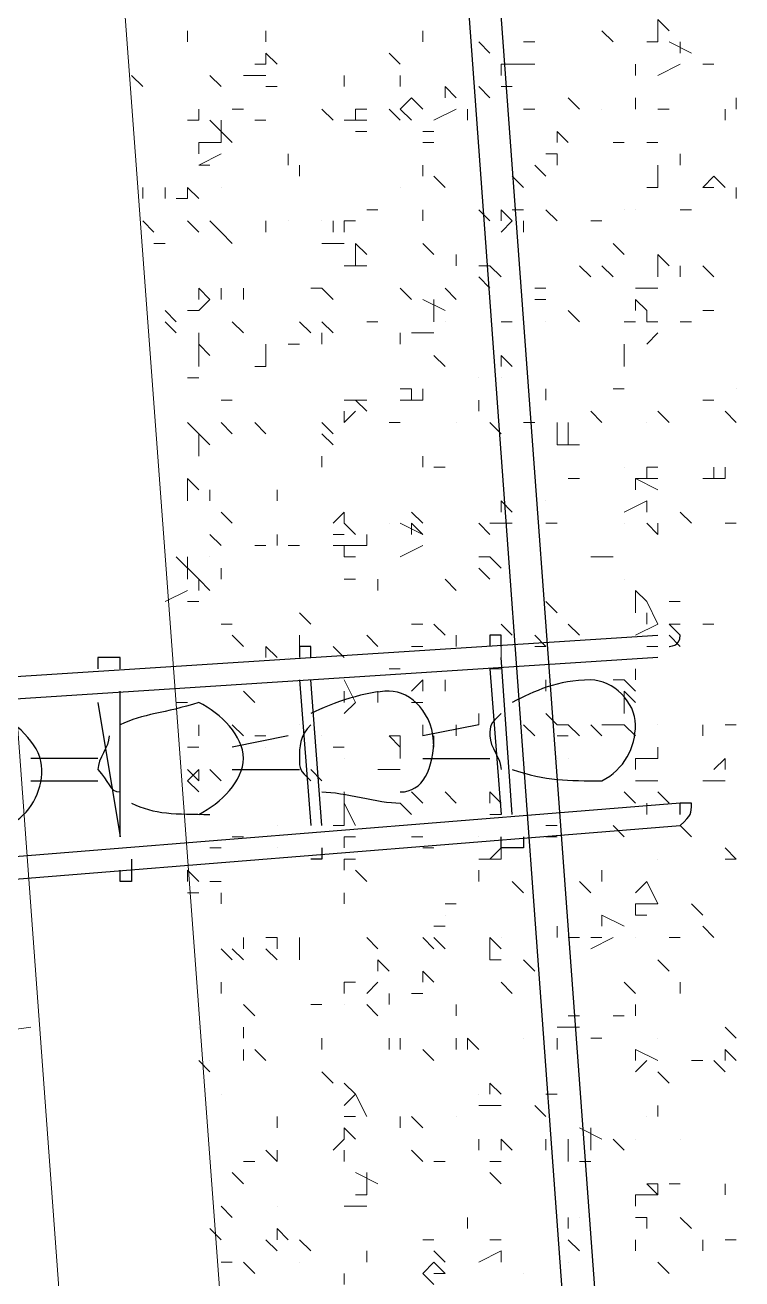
# Model space of a CAD drawing. Header units: millimetres. Extents: x 2928 to 3112, y 1220 to 1280.
# Drawn here: x 2999.5538 to 2999.7672, y 1265.2723 to 1265.6456 of the extents above; entities that cross this region are included whole.
import ezdxf

# ---------------------------------------------------------------- set-up
doc = ezdxf.new("R2010")
doc.units = ezdxf.units.MM

msp = doc.modelspace()

# ---------------------------------------------------------------- linework, layer by layer
at = {"color": 7, "linetype": 'Continuous', "lineweight": 9, "true_color": 0x000007}
for points in [[(3000.55216, 1266.55398), (2999.47548, 1266.47398), (2999.77882, 1262.33726), (3000.8555, 1262.41726), (3001.93552, 1262.49726), (3001.62885, 1266.63398)], [(3000.5555, 1266.50732), (2999.52548, 1266.43065), (2999.82549, 1262.38726), (3000.85217, 1262.46392), (3001.88218, 1262.54059), (3001.58551, 1266.58065)]]:
    msp.add_lwpolyline(points, close=True, dxfattribs=at)
at = {"color": 253, "linetype": 'Continuous', "lineweight": -2, "true_color": 0x9a9a9a}
msp.add_lwpolyline([(3000.56216, 1266.40731), (2999.63548, 1266.34065), (2999.91549, 1262.49726), (3000.8455, 1262.56393), (3001.77551, 1262.63393), (3001.49218, 1266.47398)], close=True, dxfattribs=at)
msp.add_lwpolyline([(3000.60883, 1265.78064), (3000.04549, 1265.74064), (3000.00216, 1266.35731), (2999.64548, 1266.32731), (2999.78549, 1264.42395), (3000.6855, 1264.49062)], dxfattribs=at)
at = {"color": 92, "linetype": 'Continuous', "lineweight": 5, "true_color": 0x00b800}
for points in [[(2999.74215, 1265.6473), (2999.74549, 1265.64397), (2999.74549, 1265.64397)], [(2999.74215, 1265.6473), (2999.74215, 1265.64064), (2999.74215, 1265.64064)], [(2999.60215, 1265.64064), (2999.60215, 1265.64397), (2999.60215, 1265.64397)], [(2999.62548, 1265.64064), (2999.62548, 1265.64397), (2999.62548, 1265.64397)], [(2999.67215, 1265.64064), (2999.67215, 1265.64397), (2999.67215, 1265.64397)], [(2999.69215, 1265.6373), (2999.68882, 1265.64064), (2999.68882, 1265.64064)], [(2999.70548, 1265.64064), (2999.70215, 1265.64064), (2999.70215, 1265.64064)], [(2999.72882, 1265.64064), (2999.72548, 1265.64397), (2999.72548, 1265.64397)], [(2999.73882, 1265.64064), (2999.74215, 1265.64064), (2999.74215, 1265.64064)], [(2999.74215, 1265.64064), (2999.73882, 1265.64064), (2999.73882, 1265.64064)], [(2999.74549, 1265.64064), (2999.75215, 1265.6373), (2999.75215, 1265.6373)], [(2999.74882, 1265.64064), (2999.74882, 1265.6373), (2999.74882, 1265.6373)], [(2999.62548, 1265.6373), (2999.62548, 1265.63397), (2999.62548, 1265.63397)], [(2999.62882, 1265.63397), (2999.62548, 1265.6373), (2999.62548, 1265.6373)], [(2999.66548, 1265.63397), (2999.66215, 1265.6373), (2999.66215, 1265.6373)], [(2999.62548, 1265.63397), (2999.62215, 1265.63397), (2999.62215, 1265.63397)], [(2999.69548, 1265.63397), (2999.70215, 1265.63397), (2999.70215, 1265.63397)], [(2999.69548, 1265.63397), (2999.69548, 1265.63064), (2999.69548, 1265.63064)], [(2999.70548, 1265.63397), (2999.70215, 1265.63397), (2999.70215, 1265.63397)], [(2999.73549, 1265.63064), (2999.73549, 1265.63397), (2999.73549, 1265.63397)], [(2999.74215, 1265.63064), (2999.74882, 1265.63397), (2999.74882, 1265.63397)], [(2999.75882, 1265.63397), (2999.75549, 1265.63397), (2999.75549, 1265.63397)], [(2999.58882, 1265.6273), (2999.58548, 1265.63064), (2999.58548, 1265.63064)], [(2999.61215, 1265.6273), (2999.60882, 1265.63064), (2999.60882, 1265.63064)], [(2999.61882, 1265.63064), (2999.62548, 1265.63064), (2999.62548, 1265.63064)], [(2999.64882, 1265.6273), (2999.64882, 1265.63064), (2999.64882, 1265.63064)], [(2999.66548, 1265.6273), (2999.66548, 1265.63064), (2999.66548, 1265.63064)], [(2999.62882, 1265.6273), (2999.62548, 1265.6273), (2999.62548, 1265.6273)], [(2999.67882, 1265.6273), (2999.68215, 1265.62397), (2999.68215, 1265.62397)], [(2999.67882, 1265.6273), (2999.67882, 1265.62397), (2999.67882, 1265.62397)], [(2999.69215, 1265.62397), (2999.68882, 1265.6273), (2999.68882, 1265.6273)], [(2999.69548, 1265.6273), (2999.69882, 1265.6273), (2999.69882, 1265.6273)], [(2999.66882, 1265.62397), (2999.66548, 1265.62064), (2999.66548, 1265.62064)], [(2999.66882, 1265.62397), (2999.67215, 1265.62064), (2999.67215, 1265.62064)], [(2999.71882, 1265.62064), (2999.71548, 1265.62397), (2999.71548, 1265.62397)], [(2999.73549, 1265.62064), (2999.73549, 1265.62397), (2999.73549, 1265.62397)], [(2999.76549, 1265.62064), (2999.76549, 1265.62397), (2999.76549, 1265.62397)], [(2999.60548, 1265.6173), (2999.60548, 1265.62064), (2999.60548, 1265.62064)], [(2999.61882, 1265.62064), (2999.61548, 1265.62064), (2999.61548, 1265.62064)], [(2999.64548, 1265.6173), (2999.64215, 1265.62064), (2999.64215, 1265.62064)], [(2999.65215, 1265.62064), (2999.65548, 1265.62064), (2999.65548, 1265.62064)], [(2999.65215, 1265.62064), (2999.65215, 1265.6173), (2999.65215, 1265.6173)], [(2999.66548, 1265.6173), (2999.66215, 1265.62064), (2999.66215, 1265.62064)], [(2999.66548, 1265.62064), (2999.66882, 1265.6173), (2999.66882, 1265.6173)], [(2999.67548, 1265.6173), (2999.68215, 1265.62064), (2999.68215, 1265.62064)], [(2999.68548, 1265.6173), (2999.68548, 1265.62064), (2999.68548, 1265.62064)], [(2999.70548, 1265.62064), (2999.70215, 1265.62064), (2999.70215, 1265.62064)], [(2999.74549, 1265.62064), (2999.74215, 1265.62064), (2999.74215, 1265.62064)], [(2999.76215, 1265.6173), (2999.76215, 1265.62064), (2999.76215, 1265.62064)], [(2999.60548, 1265.6173), (2999.60215, 1265.6173), (2999.60215, 1265.6173)], [(2999.60548, 1265.6173), (2999.60215, 1265.6173), (2999.60215, 1265.6173)], [(2999.60882, 1265.6173), (2999.61548, 1265.61064), (2999.61548, 1265.61064)], [(2999.61215, 1265.6173), (2999.61215, 1265.61064), (2999.61215, 1265.61064)], [(2999.62548, 1265.6173), (2999.62215, 1265.6173), (2999.62215, 1265.6173)], [(2999.64882, 1265.6173), (2999.65548, 1265.6173), (2999.65548, 1265.6173)], [(2999.60548, 1265.61064), (2999.61215, 1265.61064), (2999.61215, 1265.61064)], [(2999.60548, 1265.61064), (2999.60548, 1265.6073), (2999.60548, 1265.6073)], [(2999.65548, 1265.61397), (2999.65215, 1265.61397), (2999.65215, 1265.61397)], [(2999.67548, 1265.61397), (2999.67215, 1265.61397), (2999.67215, 1265.61397)], [(2999.67548, 1265.61064), (2999.67215, 1265.61064), (2999.67215, 1265.61064)], [(2999.71215, 1265.61397), (2999.71548, 1265.61064), (2999.71548, 1265.61064)], [(2999.71215, 1265.61397), (2999.71215, 1265.61064), (2999.71215, 1265.61064)], [(2999.73215, 1265.61064), (2999.72882, 1265.61064), (2999.72882, 1265.61064)], [(2999.74215, 1265.61064), (2999.73882, 1265.61064), (2999.73882, 1265.61064)], [(2999.60548, 1265.60397), (2999.61215, 1265.6073), (2999.61215, 1265.6073)], [(2999.63215, 1265.60397), (2999.63215, 1265.6073), (2999.63215, 1265.6073)], [(2999.70882, 1265.6073), (2999.71215, 1265.6073), (2999.71215, 1265.6073)], [(2999.71215, 1265.60397), (2999.71215, 1265.6073), (2999.71215, 1265.6073)], [(2999.74882, 1265.60397), (2999.74882, 1265.6073), (2999.74882, 1265.6073)], [(2999.60548, 1265.60397), (2999.60882, 1265.60397), (2999.60882, 1265.60397)], [(2999.63548, 1265.60064), (2999.63548, 1265.60397), (2999.63548, 1265.60397)], [(2999.67215, 1265.60064), (2999.67215, 1265.60397), (2999.67215, 1265.60397)], [(2999.70882, 1265.60064), (2999.70548, 1265.60397), (2999.70548, 1265.60397)], [(2999.74215, 1265.60397), (2999.74215, 1265.60064), (2999.74215, 1265.60064)], [(2999.74215, 1265.60397), (2999.74215, 1265.5973), (2999.74215, 1265.5973)], [(2999.67882, 1265.5973), (2999.67548, 1265.60064), (2999.67548, 1265.60064)], [(2999.70215, 1265.5973), (2999.69882, 1265.60064), (2999.69882, 1265.60064)], [(2999.75882, 1265.60064), (2999.75549, 1265.5973), (2999.75549, 1265.5973)], [(2999.75882, 1265.60064), (2999.76215, 1265.5973), (2999.76215, 1265.5973)], [(2999.58882, 1265.59397), (2999.58882, 1265.5973), (2999.58882, 1265.5973)], [(2999.59548, 1265.59397), (2999.59548, 1265.5973), (2999.59548, 1265.5973)], [(2999.60215, 1265.5973), (2999.60548, 1265.59397), (2999.60548, 1265.59397)], [(2999.60215, 1265.5973), (2999.60215, 1265.59397), (2999.60215, 1265.59397)], [(2999.73882, 1265.5973), (2999.74215, 1265.5973), (2999.74215, 1265.5973)], [(2999.75549, 1265.5973), (2999.75882, 1265.5973), (2999.75882, 1265.5973)], [(2999.76549, 1265.59397), (2999.76549, 1265.5973), (2999.76549, 1265.5973)], [(2999.59882, 1265.59397), (2999.60215, 1265.59397), (2999.60215, 1265.59397)], [(2999.65882, 1265.59064), (2999.65548, 1265.59064), (2999.65548, 1265.59064)], [(2999.67215, 1265.5873), (2999.67215, 1265.59064), (2999.67215, 1265.59064)], [(2999.69215, 1265.5873), (2999.68882, 1265.59064), (2999.68882, 1265.59064)], [(2999.69548, 1265.59064), (2999.69882, 1265.5873), (2999.69882, 1265.5873)], [(2999.69548, 1265.59064), (2999.69548, 1265.5873), (2999.69548, 1265.5873)], [(2999.70215, 1265.59064), (2999.69882, 1265.59064), (2999.69882, 1265.59064)], [(2999.71215, 1265.5873), (2999.70882, 1265.59064), (2999.70882, 1265.59064)], [(2999.75215, 1265.59064), (2999.74882, 1265.59064), (2999.74882, 1265.59064)], [(2999.59215, 1265.58397), (2999.58882, 1265.5873), (2999.58882, 1265.5873)], [(2999.60548, 1265.58397), (2999.60215, 1265.5873), (2999.60215, 1265.5873)], [(2999.61215, 1265.58397), (2999.60882, 1265.5873), (2999.60882, 1265.5873)], [(2999.62548, 1265.58397), (2999.62548, 1265.5873), (2999.62548, 1265.5873)], [(2999.64548, 1265.5873), (2999.64548, 1265.58397), (2999.64548, 1265.58397)], [(2999.64882, 1265.5873), (2999.64882, 1265.58397), (2999.64882, 1265.58397)], [(2999.65215, 1265.5873), (2999.64882, 1265.5873), (2999.64882, 1265.5873)], [(2999.69548, 1265.58397), (2999.69882, 1265.5873), (2999.69882, 1265.5873)], [(2999.70215, 1265.58397), (2999.70215, 1265.5873), (2999.70215, 1265.5873)], [(2999.72548, 1265.5873), (2999.72215, 1265.5873), (2999.72215, 1265.5873)], [(2999.61548, 1265.58064), (2999.61215, 1265.58397), (2999.61215, 1265.58397)], [(2999.59548, 1265.58064), (2999.59215, 1265.58064), (2999.59215, 1265.58064)], [(2999.64215, 1265.58064), (2999.64882, 1265.58064), (2999.64882, 1265.58064)], [(2999.65215, 1265.58064), (2999.65548, 1265.5773), (2999.65548, 1265.5773)], [(2999.65215, 1265.58064), (2999.65215, 1265.57397), (2999.65215, 1265.57397)], [(2999.67548, 1265.5773), (2999.67215, 1265.58064), (2999.67215, 1265.58064)], [(2999.68215, 1265.57397), (2999.68215, 1265.5773), (2999.68215, 1265.5773)], [(2999.73215, 1265.5773), (2999.72882, 1265.58064), (2999.72882, 1265.58064)], [(2999.74215, 1265.5773), (2999.74549, 1265.57397), (2999.74549, 1265.57397)], [(2999.74215, 1265.5773), (2999.74215, 1265.57064), (2999.74215, 1265.57064)], [(2999.64882, 1265.57397), (2999.65548, 1265.57397), (2999.65548, 1265.57397)], [(2999.69215, 1265.57397), (2999.68882, 1265.57397), (2999.68882, 1265.57397)], [(2999.69215, 1265.57397), (2999.69548, 1265.57064), (2999.69548, 1265.57064)], [(2999.72215, 1265.57064), (2999.71882, 1265.57397), (2999.71882, 1265.57397)], [(2999.72882, 1265.57064), (2999.72548, 1265.57397), (2999.72548, 1265.57397)], [(2999.74882, 1265.57064), (2999.74882, 1265.57397), (2999.74882, 1265.57397)], [(2999.75882, 1265.57064), (2999.75549, 1265.57397), (2999.75549, 1265.57397)], [(2999.68882, 1265.57064), (2999.69215, 1265.5673), (2999.69215, 1265.5673)], [(2999.60548, 1265.5673), (2999.60882, 1265.56397), (2999.60882, 1265.56397)], [(2999.60548, 1265.5673), (2999.60548, 1265.56397), (2999.60548, 1265.56397)], [(2999.61215, 1265.56397), (2999.61215, 1265.5673), (2999.61215, 1265.5673)], [(2999.61882, 1265.56397), (2999.61882, 1265.5673), (2999.61882, 1265.5673)], [(2999.64215, 1265.5673), (2999.63882, 1265.5673), (2999.63882, 1265.5673)], [(2999.64548, 1265.56397), (2999.64215, 1265.5673), (2999.64215, 1265.5673)], [(2999.66882, 1265.56397), (2999.66548, 1265.5673), (2999.66548, 1265.5673)], [(2999.68215, 1265.56397), (2999.67882, 1265.5673), (2999.67882, 1265.5673)], [(2999.70882, 1265.5673), (2999.70548, 1265.5673), (2999.70548, 1265.5673)], [(2999.73549, 1265.5673), (2999.74215, 1265.5673), (2999.74215, 1265.5673)], [(2999.60548, 1265.56063), (2999.60882, 1265.56397), (2999.60882, 1265.56397)], [(2999.67215, 1265.56397), (2999.67882, 1265.56063), (2999.67882, 1265.56063)], [(2999.67548, 1265.56397), (2999.67548, 1265.5573), (2999.67548, 1265.5573)], [(2999.70882, 1265.56397), (2999.70548, 1265.56397), (2999.70548, 1265.56397)], [(2999.73549, 1265.56397), (2999.73882, 1265.56063), (2999.73882, 1265.56063)], [(2999.73549, 1265.56397), (2999.73549, 1265.56063), (2999.73549, 1265.56063)], [(2999.59882, 1265.5573), (2999.59548, 1265.56063), (2999.59548, 1265.56063)], [(2999.60548, 1265.56063), (2999.60215, 1265.56063), (2999.60215, 1265.56063)], [(2999.71882, 1265.5573), (2999.71548, 1265.56063), (2999.71548, 1265.56063)], [(2999.73882, 1265.5573), (2999.73882, 1265.56063), (2999.73882, 1265.56063)], [(2999.73882, 1265.5573), (2999.73882, 1265.56063), (2999.73882, 1265.56063)], [(2999.75882, 1265.56063), (2999.75549, 1265.56063), (2999.75549, 1265.56063)], [(2999.59882, 1265.55397), (2999.59548, 1265.5573), (2999.59548, 1265.5573)], [(2999.61882, 1265.55397), (2999.61548, 1265.5573), (2999.61548, 1265.5573)], [(2999.63882, 1265.55397), (2999.63548, 1265.5573), (2999.63548, 1265.5573)], [(2999.64548, 1265.55397), (2999.64215, 1265.5573), (2999.64215, 1265.5573)], [(2999.65882, 1265.5573), (2999.65548, 1265.5573), (2999.65548, 1265.5573)], [(2999.69882, 1265.5573), (2999.69548, 1265.5573), (2999.69548, 1265.5573)], [(2999.73215, 1265.5573), (2999.73549, 1265.5573), (2999.73549, 1265.5573)], [(2999.73882, 1265.5573), (2999.74215, 1265.5573), (2999.74215, 1265.5573)], [(2999.75215, 1265.5573), (2999.74882, 1265.5573), (2999.74882, 1265.5573)], [(2999.60548, 1265.55063), (2999.60548, 1265.55397), (2999.60548, 1265.55397)], [(2999.64215, 1265.55063), (2999.64215, 1265.55397), (2999.64215, 1265.55397)], [(2999.66548, 1265.55063), (2999.66548, 1265.55397), (2999.66548, 1265.55397)], [(2999.66882, 1265.55397), (2999.67548, 1265.55397), (2999.67548, 1265.55397)], [(2999.73882, 1265.55063), (2999.74215, 1265.55397), (2999.74215, 1265.55397)], [(2999.60548, 1265.55063), (2999.60882, 1265.5473), (2999.60882, 1265.5473)], [(2999.60548, 1265.55063), (2999.60548, 1265.54397), (2999.60548, 1265.54397)], [(2999.62548, 1265.55063), (2999.62548, 1265.54397), (2999.62548, 1265.54397)], [(2999.62548, 1265.55063), (2999.62548, 1265.54397), (2999.62548, 1265.54397)], [(2999.63548, 1265.55063), (2999.63215, 1265.55063), (2999.63215, 1265.55063)], [(2999.67882, 1265.54397), (2999.67548, 1265.5473), (2999.67548, 1265.5473)], [(2999.69548, 1265.5473), (2999.69882, 1265.54397), (2999.69882, 1265.54397)], [(2999.69548, 1265.5473), (2999.69548, 1265.54397), (2999.69548, 1265.54397)], [(2999.73215, 1265.5473), (2999.73215, 1265.55063), (2999.73215, 1265.55063)], [(2999.73215, 1265.54397), (2999.73215, 1265.5473), (2999.73215, 1265.5473)], [(2999.62215, 1265.54397), (2999.62548, 1265.54397), (2999.62548, 1265.54397)], [(2999.62548, 1265.54397), (2999.62215, 1265.54397), (2999.62215, 1265.54397)], [(2999.60215, 1265.54063), (2999.60548, 1265.54063), (2999.60548, 1265.54063)], [(2999.66882, 1265.5373), (2999.66548, 1265.5373), (2999.66548, 1265.5373)], [(2999.66882, 1265.5373), (2999.66882, 1265.53397), (2999.66882, 1265.53397)], [(2999.67215, 1265.5373), (2999.67215, 1265.53397), (2999.67215, 1265.53397)], [(2999.70882, 1265.53397), (2999.70882, 1265.5373), (2999.70882, 1265.5373)], [(2999.73215, 1265.5373), (2999.72882, 1265.5373), (2999.72882, 1265.5373)], [(2999.61548, 1265.53397), (2999.61215, 1265.53397), (2999.61215, 1265.53397)], [(2999.64882, 1265.53397), (2999.65548, 1265.53397), (2999.65548, 1265.53397)], [(2999.65548, 1265.53063), (2999.65215, 1265.53397), (2999.65215, 1265.53397)], [(2999.66548, 1265.53397), (2999.67215, 1265.53397), (2999.67215, 1265.53397)], [(2999.66882, 1265.53397), (2999.66548, 1265.53397), (2999.66548, 1265.53397)], [(2999.68882, 1265.53063), (2999.68882, 1265.53397), (2999.68882, 1265.53397)], [(2999.75882, 1265.53397), (2999.75549, 1265.53397), (2999.75549, 1265.53397)], [(2999.64882, 1265.5273), (2999.65215, 1265.53063), (2999.65215, 1265.53063)], [(2999.64882, 1265.5273), (2999.64882, 1265.53063), (2999.64882, 1265.53063)], [(2999.72548, 1265.5273), (2999.72215, 1265.53063), (2999.72215, 1265.53063)], [(2999.74549, 1265.5273), (2999.74215, 1265.53063), (2999.74215, 1265.53063)], [(2999.76549, 1265.5273), (2999.76215, 1265.53063), (2999.76215, 1265.53063)], [(2999.60548, 1265.52397), (2999.60215, 1265.5273), (2999.60215, 1265.5273)], [(2999.61548, 1265.52397), (2999.61215, 1265.5273), (2999.61215, 1265.5273)], [(2999.62548, 1265.52397), (2999.62215, 1265.5273), (2999.62215, 1265.5273)], [(2999.64548, 1265.52397), (2999.64215, 1265.5273), (2999.64215, 1265.5273)], [(2999.66548, 1265.5273), (2999.66215, 1265.5273), (2999.66215, 1265.5273)], [(2999.69548, 1265.52397), (2999.69215, 1265.5273), (2999.69215, 1265.5273)], [(2999.70548, 1265.5273), (2999.70215, 1265.5273), (2999.70215, 1265.5273)], [(2999.71215, 1265.5273), (2999.71215, 1265.52063), (2999.71215, 1265.52063)], [(2999.71548, 1265.5273), (2999.71548, 1265.52063), (2999.71548, 1265.52063)], [(2999.71548, 1265.52397), (2999.71548, 1265.5273), (2999.71548, 1265.5273)], [(2999.60548, 1265.52397), (2999.60882, 1265.52063), (2999.60882, 1265.52063)], [(2999.60548, 1265.52397), (2999.60548, 1265.52063), (2999.60548, 1265.52063)], [(2999.64548, 1265.52063), (2999.64215, 1265.52397), (2999.64215, 1265.52397)], [(2999.60548, 1265.5173), (2999.60548, 1265.52063), (2999.60548, 1265.52063)], [(2999.64215, 1265.51397), (2999.64215, 1265.5173), (2999.64215, 1265.5173)], [(2999.67215, 1265.51397), (2999.67215, 1265.5173), (2999.67215, 1265.5173)], [(2999.71215, 1265.52063), (2999.71548, 1265.52063), (2999.71548, 1265.52063)], [(2999.71882, 1265.52063), (2999.71548, 1265.52063), (2999.71548, 1265.52063)], [(2999.67882, 1265.51397), (2999.67548, 1265.51397), (2999.67548, 1265.51397)], [(2999.73882, 1265.51397), (2999.74215, 1265.51397), (2999.74215, 1265.51397)], [(2999.73882, 1265.51397), (2999.73882, 1265.51063), (2999.73882, 1265.51063)], [(2999.75882, 1265.51397), (2999.75882, 1265.51063), (2999.75882, 1265.51063)], [(2999.76215, 1265.51397), (2999.76215, 1265.51063), (2999.76215, 1265.51063)], [(2999.60215, 1265.51063), (2999.60548, 1265.5073), (2999.60548, 1265.5073)], [(2999.60215, 1265.51063), (2999.60215, 1265.5073), (2999.60215, 1265.5073)], [(2999.71882, 1265.51063), (2999.71548, 1265.51063), (2999.71548, 1265.51063)], [(2999.73549, 1265.51063), (2999.74215, 1265.51063), (2999.74215, 1265.51063)], [(2999.73549, 1265.51063), (2999.74215, 1265.5073), (2999.74215, 1265.5073)], [(2999.73549, 1265.51063), (2999.73549, 1265.5073), (2999.73549, 1265.5073)], [(2999.74215, 1265.51063), (2999.73882, 1265.51063), (2999.73882, 1265.51063)], [(2999.75549, 1265.51063), (2999.76215, 1265.51063), (2999.76215, 1265.51063)], [(2999.60215, 1265.5073), (2999.60215, 1265.50397), (2999.60215, 1265.50397)], [(2999.60882, 1265.50397), (2999.60882, 1265.5073), (2999.60882, 1265.5073)], [(2999.62882, 1265.50397), (2999.62882, 1265.5073), (2999.62882, 1265.5073)], [(2999.69548, 1265.50397), (2999.69882, 1265.50063), (2999.69882, 1265.50063)], [(2999.69548, 1265.50397), (2999.69548, 1265.50063), (2999.69548, 1265.50063)], [(2999.69882, 1265.50063), (2999.69548, 1265.50397), (2999.69548, 1265.50397)], [(2999.73215, 1265.50063), (2999.73882, 1265.50397), (2999.73882, 1265.50397)], [(2999.73882, 1265.50063), (2999.73882, 1265.50397), (2999.73882, 1265.50397)], [(2999.61548, 1265.4973), (2999.61215, 1265.50063), (2999.61215, 1265.50063)], [(2999.64882, 1265.50063), (2999.64548, 1265.4973), (2999.64548, 1265.4973)], [(2999.64882, 1265.50063), (2999.64882, 1265.4973), (2999.64882, 1265.4973)], [(2999.67215, 1265.4973), (2999.66882, 1265.50063), (2999.66882, 1265.50063)], [(2999.75215, 1265.4973), (2999.74882, 1265.50063), (2999.74882, 1265.50063)], [(2999.65215, 1265.49397), (2999.64882, 1265.4973), (2999.64882, 1265.4973)], [(2999.66548, 1265.4973), (2999.67215, 1265.49397), (2999.67215, 1265.49397)], [(2999.66882, 1265.4973), (2999.66882, 1265.49397), (2999.66882, 1265.49397)], [(2999.67215, 1265.49397), (2999.66882, 1265.4973), (2999.66882, 1265.4973)], [(2999.69215, 1265.49397), (2999.68882, 1265.4973), (2999.68882, 1265.4973)], [(2999.69215, 1265.4973), (2999.69548, 1265.4973), (2999.69548, 1265.4973)], [(2999.69882, 1265.4973), (2999.69548, 1265.4973), (2999.69548, 1265.4973)], [(2999.71215, 1265.4973), (2999.70882, 1265.4973), (2999.70882, 1265.4973)], [(2999.74215, 1265.49397), (2999.73882, 1265.4973), (2999.73882, 1265.4973)], [(2999.74215, 1265.49397), (2999.74215, 1265.4973), (2999.74215, 1265.4973)], [(2999.76549, 1265.4973), (2999.76215, 1265.4973), (2999.76215, 1265.4973)], [(2999.61215, 1265.49063), (2999.60882, 1265.49397), (2999.60882, 1265.49397)], [(2999.62882, 1265.49063), (2999.62882, 1265.49397), (2999.62882, 1265.49397)], [(2999.64548, 1265.49397), (2999.64882, 1265.49397), (2999.64882, 1265.49397)], [(2999.65548, 1265.49063), (2999.65548, 1265.49397), (2999.65548, 1265.49397)], [(2999.62548, 1265.49063), (2999.62215, 1265.49063), (2999.62215, 1265.49063)], [(2999.63548, 1265.49063), (2999.63215, 1265.49063), (2999.63215, 1265.49063)], [(2999.64882, 1265.49063), (2999.64548, 1265.49063), (2999.64548, 1265.49063)], [(2999.64882, 1265.49063), (2999.65548, 1265.49063), (2999.65548, 1265.49063)], [(2999.64882, 1265.49063), (2999.64882, 1265.4873), (2999.64882, 1265.4873)], [(2999.66548, 1265.4873), (2999.67215, 1265.49063), (2999.67215, 1265.49063)], [(2999.59882, 1265.4873), (2999.60548, 1265.48063), (2999.60548, 1265.48063)], [(2999.60215, 1265.4873), (2999.60215, 1265.48063), (2999.60215, 1265.48063)], [(2999.61215, 1265.48063), (2999.61215, 1265.48397), (2999.61215, 1265.48397)], [(2999.64882, 1265.4873), (2999.65215, 1265.4873), (2999.65215, 1265.4873)], [(2999.69215, 1265.4873), (2999.68882, 1265.4873), (2999.68882, 1265.4873)], [(2999.68882, 1265.48397), (2999.69215, 1265.48063), (2999.69215, 1265.48063)], [(2999.69215, 1265.4873), (2999.69548, 1265.48397), (2999.69548, 1265.48397)], [(2999.72548, 1265.4873), (2999.72215, 1265.4873), (2999.72215, 1265.4873)], [(2999.72882, 1265.4873), (2999.72548, 1265.4873), (2999.72548, 1265.4873)], [(2999.60548, 1265.48063), (2999.60882, 1265.4773), (2999.60882, 1265.4773)], [(2999.60548, 1265.48063), (2999.60548, 1265.4773), (2999.60548, 1265.4773)], [(2999.65215, 1265.48063), (2999.64882, 1265.48063), (2999.64882, 1265.48063)], [(2999.65882, 1265.4773), (2999.65882, 1265.48063), (2999.65882, 1265.48063)], [(2999.68215, 1265.4773), (2999.67882, 1265.48063), (2999.67882, 1265.48063)], [(2999.59548, 1265.47397), (2999.60215, 1265.4773), (2999.60215, 1265.4773)], [(2999.73549, 1265.4773), (2999.73882, 1265.47397), (2999.73882, 1265.47397)], [(2999.73549, 1265.4773), (2999.73549, 1265.47397), (2999.73549, 1265.47397)], [(2999.60215, 1265.47397), (2999.60548, 1265.47397), (2999.60548, 1265.47397)], [(2999.71215, 1265.47063), (2999.70882, 1265.47397), (2999.70882, 1265.47397)], [(2999.73549, 1265.47397), (2999.73549, 1265.47063), (2999.73549, 1265.47063)], [(2999.73882, 1265.47397), (2999.74215, 1265.4673), (2999.74215, 1265.4673)], [(2999.74882, 1265.47397), (2999.74549, 1265.47397), (2999.74549, 1265.47397)], [(2999.63882, 1265.4673), (2999.63548, 1265.47063), (2999.63548, 1265.47063)], [(2999.73882, 1265.47063), (2999.73882, 1265.4673), (2999.73882, 1265.4673)], [(2999.61548, 1265.4673), (2999.61215, 1265.4673), (2999.61215, 1265.4673)], [(2999.67215, 1265.4673), (2999.66882, 1265.4673), (2999.66882, 1265.4673)], [(2999.67882, 1265.46397), (2999.67548, 1265.4673), (2999.67548, 1265.4673)], [(2999.69882, 1265.46397), (2999.69548, 1265.4673), (2999.69548, 1265.4673)], [(2999.71882, 1265.46397), (2999.71548, 1265.4673), (2999.71548, 1265.4673)], [(2999.73549, 1265.46397), (2999.74215, 1265.4673), (2999.74215, 1265.4673)], [(2999.74882, 1265.4673), (2999.74549, 1265.4673), (2999.74549, 1265.4673)], [(2999.75882, 1265.4673), (2999.75549, 1265.4673), (2999.75549, 1265.4673)], [(2999.61882, 1265.46063), (2999.61548, 1265.46397), (2999.61548, 1265.46397)], [(2999.63548, 1265.46063), (2999.63548, 1265.46397), (2999.63548, 1265.46397)], [(2999.65882, 1265.46063), (2999.65548, 1265.46397), (2999.65548, 1265.46397)], [(2999.68215, 1265.46063), (2999.68215, 1265.46397), (2999.68215, 1265.46397)], [(2999.70882, 1265.46063), (2999.70548, 1265.46397), (2999.70548, 1265.46397)], [(2999.62548, 1265.46063), (2999.62882, 1265.4573), (2999.62882, 1265.4573)], [(2999.62548, 1265.46063), (2999.62548, 1265.4573), (2999.62548, 1265.4573)], [(2999.64882, 1265.4573), (2999.64548, 1265.46063), (2999.64548, 1265.46063)], [(2999.67215, 1265.46063), (2999.66882, 1265.46063), (2999.66882, 1265.46063)], [(2999.69548, 1265.46063), (2999.69548, 1265.4573), (2999.69548, 1265.4573)], [(2999.69548, 1265.46063), (2999.69548, 1265.4573), (2999.69548, 1265.4573)], [(2999.70882, 1265.46063), (2999.70548, 1265.46063), (2999.70548, 1265.46063)], [(2999.74215, 1265.46063), (2999.73882, 1265.46063), (2999.73882, 1265.46063)], [(2999.66548, 1265.45397), (2999.66215, 1265.45397), (2999.66215, 1265.45397)], [(2999.69215, 1265.45397), (2999.69548, 1265.45397), (2999.69548, 1265.45397)], [(2999.73549, 1265.45063), (2999.73549, 1265.45397), (2999.73549, 1265.45397)], [(2999.64882, 1265.45063), (2999.65215, 1265.44397), (2999.65215, 1265.44397)], [(2999.67215, 1265.45063), (2999.66882, 1265.4473), (2999.66882, 1265.4473)], [(2999.67215, 1265.45063), (2999.67215, 1265.4473), (2999.67215, 1265.4473)], [(2999.67882, 1265.4473), (2999.67882, 1265.45063), (2999.67882, 1265.45063)], [(2999.70882, 1265.4473), (2999.70882, 1265.45063), (2999.70882, 1265.45063)], [(2999.73215, 1265.45063), (2999.72882, 1265.45063), (2999.72882, 1265.45063)], [(2999.73549, 1265.4473), (2999.73215, 1265.45063), (2999.73215, 1265.45063)], [(2999.62215, 1265.44397), (2999.61882, 1265.4473), (2999.61882, 1265.4473)], [(2999.64882, 1265.4473), (2999.64882, 1265.44397), (2999.64882, 1265.44397)], [(2999.65882, 1265.44397), (2999.65882, 1265.4473), (2999.65882, 1265.4473)], [(2999.73215, 1265.4473), (2999.73549, 1265.44397), (2999.73549, 1265.44397)], [(2999.73215, 1265.4473), (2999.73215, 1265.44063), (2999.73215, 1265.44063)], [(2999.60215, 1265.44397), (2999.59882, 1265.44397), (2999.59882, 1265.44397)], [(2999.64882, 1265.44063), (2999.65215, 1265.44397), (2999.65215, 1265.44397)], [(2999.66882, 1265.44397), (2999.67215, 1265.44397), (2999.67215, 1265.44397)], [(2999.68882, 1265.4373), (2999.68882, 1265.44063), (2999.68882, 1265.44063)], [(2999.71215, 1265.4373), (2999.70882, 1265.44063), (2999.70882, 1265.44063)], [(2999.60548, 1265.4373), (2999.60548, 1265.43397), (2999.60548, 1265.43397)], [(2999.60548, 1265.4373), (2999.60548, 1265.43397), (2999.60548, 1265.43397)], [(2999.61882, 1265.43397), (2999.61548, 1265.4373), (2999.61548, 1265.4373)], [(2999.67215, 1265.43397), (2999.67215, 1265.4373), (2999.67215, 1265.4373)], [(2999.68215, 1265.43397), (2999.68215, 1265.4373), (2999.68215, 1265.4373)], [(2999.70548, 1265.43397), (2999.70215, 1265.4373), (2999.70215, 1265.4373)], [(2999.71548, 1265.4373), (2999.71215, 1265.4373), (2999.71215, 1265.4373)], [(2999.71548, 1265.4373), (2999.71882, 1265.43397), (2999.71882, 1265.43397)], [(2999.72548, 1265.43397), (2999.72215, 1265.4373), (2999.72215, 1265.4373)], [(2999.72548, 1265.4373), (2999.73215, 1265.4373), (2999.73215, 1265.4373)], [(2999.73549, 1265.43397), (2999.73215, 1265.4373), (2999.73215, 1265.4373)], [(2999.75549, 1265.43397), (2999.75549, 1265.4373), (2999.75549, 1265.4373)], [(2999.76549, 1265.4373), (2999.76215, 1265.4373), (2999.76215, 1265.4373)], [(2999.62548, 1265.43397), (2999.62215, 1265.43397), (2999.62215, 1265.43397)], [(2999.66215, 1265.43397), (2999.66548, 1265.43063), (2999.66548, 1265.43063)], [(2999.66548, 1265.43397), (2999.66215, 1265.43397), (2999.66215, 1265.43397)], [(2999.66548, 1265.43397), (2999.66548, 1265.4273), (2999.66548, 1265.4273)], [(2999.71215, 1265.43397), (2999.71548, 1265.43397), (2999.71548, 1265.43397)], [(2999.60215, 1265.43063), (2999.60548, 1265.43063), (2999.60548, 1265.43063)], [(2999.64882, 1265.43063), (2999.64548, 1265.43063), (2999.64548, 1265.43063)], [(2999.74215, 1265.4273), (2999.74215, 1265.43063), (2999.74215, 1265.43063)], [(2999.60548, 1265.42397), (2999.60215, 1265.42063), (2999.60215, 1265.42063)], [(2999.60548, 1265.42063), (2999.60215, 1265.42397), (2999.60215, 1265.42397)], [(2999.60548, 1265.42063), (2999.60215, 1265.42397), (2999.60215, 1265.42397)], [(2999.60548, 1265.42397), (2999.60548, 1265.42063), (2999.60548, 1265.42063)], [(2999.61215, 1265.42063), (2999.60882, 1265.42397), (2999.60882, 1265.42397)], [(2999.64215, 1265.42063), (2999.63882, 1265.42397), (2999.63882, 1265.42397)], [(2999.65882, 1265.42397), (2999.66548, 1265.42397), (2999.66548, 1265.42397)], [(2999.68215, 1265.4273), (2999.67882, 1265.4273), (2999.67882, 1265.4273)], [(2999.73549, 1265.4273), (2999.74215, 1265.4273), (2999.74215, 1265.4273)], [(2999.73549, 1265.4273), (2999.73549, 1265.42397), (2999.73549, 1265.42397)], [(2999.76215, 1265.4273), (2999.75882, 1265.42397), (2999.75882, 1265.42397)], [(2999.76215, 1265.4273), (2999.76215, 1265.42397), (2999.76215, 1265.42397)], [(2999.60215, 1265.42063), (2999.60548, 1265.4173), (2999.60548, 1265.4173)], [(2999.73549, 1265.42063), (2999.74215, 1265.42063), (2999.74215, 1265.42063)], [(2999.75882, 1265.42063), (2999.75549, 1265.42063), (2999.75549, 1265.42063)], [(2999.75882, 1265.42063), (2999.76215, 1265.42063), (2999.76215, 1265.42063)], [(2999.64882, 1265.41397), (2999.64882, 1265.4173), (2999.64882, 1265.4173)], [(2999.67215, 1265.41397), (2999.66882, 1265.4173), (2999.66882, 1265.4173)], [(2999.68215, 1265.41397), (2999.67882, 1265.4173), (2999.67882, 1265.4173)], [(2999.69215, 1265.4173), (2999.69548, 1265.41397), (2999.69548, 1265.41397)], [(2999.69215, 1265.4173), (2999.69215, 1265.41397), (2999.69215, 1265.41397)], [(2999.73549, 1265.41397), (2999.73215, 1265.4173), (2999.73215, 1265.4173)], [(2999.74549, 1265.41397), (2999.74215, 1265.4173), (2999.74215, 1265.4173)], [(2999.64882, 1265.41397), (2999.65215, 1265.4073), (2999.65215, 1265.4073)], [(2999.64882, 1265.41397), (2999.64882, 1265.4073), (2999.64882, 1265.4073)], [(2999.66882, 1265.41063), (2999.66548, 1265.41397), (2999.66548, 1265.41397)], [(2999.73882, 1265.41063), (2999.73882, 1265.41397), (2999.73882, 1265.41397)], [(2999.69215, 1265.41063), (2999.69548, 1265.41063), (2999.69548, 1265.41063)], [(2999.64548, 1265.4073), (2999.64882, 1265.4073), (2999.64882, 1265.4073)], [(2999.71215, 1265.4073), (2999.70882, 1265.4073), (2999.70882, 1265.4073)], [(2999.73215, 1265.40397), (2999.72882, 1265.4073), (2999.72882, 1265.4073)], [(2999.75215, 1265.40397), (2999.74882, 1265.4073), (2999.74882, 1265.4073)], [(2999.61882, 1265.40397), (2999.61548, 1265.40397), (2999.61548, 1265.40397)], [(2999.64882, 1265.40397), (2999.65215, 1265.40397), (2999.65215, 1265.40397)], [(2999.64882, 1265.40397), (2999.64882, 1265.40063), (2999.64882, 1265.40063)], [(2999.67215, 1265.40397), (2999.66882, 1265.40397), (2999.66882, 1265.40397)], [(2999.69548, 1265.40397), (2999.69548, 1265.3973), (2999.69548, 1265.3973)], [(2999.71215, 1265.40397), (2999.70882, 1265.40397), (2999.70882, 1265.40397)], [(2999.61215, 1265.40063), (2999.60882, 1265.40063), (2999.60882, 1265.40063)], [(2999.67548, 1265.40063), (2999.67215, 1265.40063), (2999.67215, 1265.40063)], [(2999.69548, 1265.40063), (2999.69215, 1265.3973), (2999.69215, 1265.3973)], [(2999.76549, 1265.3973), (2999.76215, 1265.40063), (2999.76215, 1265.40063)], [(2999.64882, 1265.3973), (2999.65215, 1265.3973), (2999.65215, 1265.3973)], [(2999.64882, 1265.39397), (2999.64882, 1265.3973), (2999.64882, 1265.3973)], [(2999.68882, 1265.3973), (2999.69548, 1265.3973), (2999.69548, 1265.3973)], [(2999.76549, 1265.3973), (2999.76215, 1265.3973), (2999.76215, 1265.3973)], [(2999.60215, 1265.39397), (2999.60548, 1265.39063), (2999.60548, 1265.39063)], [(2999.60215, 1265.39397), (2999.60215, 1265.39063), (2999.60215, 1265.39063)], [(2999.61215, 1265.39063), (2999.60882, 1265.39063), (2999.60882, 1265.39063)], [(2999.65548, 1265.39063), (2999.65215, 1265.39397), (2999.65215, 1265.39397)], [(2999.68882, 1265.39063), (2999.68882, 1265.39397), (2999.68882, 1265.39397)], [(2999.70215, 1265.3873), (2999.69882, 1265.39063), (2999.69882, 1265.39063)], [(2999.72215, 1265.3873), (2999.71882, 1265.39063), (2999.71882, 1265.39063)], [(2999.72548, 1265.39063), (2999.72548, 1265.39397), (2999.72548, 1265.39397)], [(2999.73882, 1265.39063), (2999.73549, 1265.3873), (2999.73549, 1265.3873)], [(2999.73882, 1265.39063), (2999.74215, 1265.38397), (2999.74215, 1265.38397)], [(2999.60215, 1265.3873), (2999.60548, 1265.3873), (2999.60548, 1265.3873)], [(2999.61215, 1265.38397), (2999.61215, 1265.3873), (2999.61215, 1265.3873)], [(2999.64882, 1265.38397), (2999.64882, 1265.3873), (2999.64882, 1265.3873)], [(2999.68215, 1265.38397), (2999.67882, 1265.38397), (2999.67882, 1265.38397)], [(2999.73549, 1265.38397), (2999.74215, 1265.38397), (2999.74215, 1265.38397)], [(2999.73549, 1265.38397), (2999.73549, 1265.38063), (2999.73549, 1265.38063)], [(2999.73549, 1265.38397), (2999.73882, 1265.38397), (2999.73882, 1265.38397)], [(2999.75549, 1265.38063), (2999.75215, 1265.38397), (2999.75215, 1265.38397)], [(2999.72548, 1265.38063), (2999.73215, 1265.3773), (2999.73215, 1265.3773)], [(2999.72548, 1265.38063), (2999.72548, 1265.3773), (2999.72548, 1265.3773)], [(2999.73549, 1265.38063), (2999.73882, 1265.38063), (2999.73882, 1265.38063)], [(2999.67882, 1265.3773), (2999.67548, 1265.3773), (2999.67548, 1265.3773)], [(2999.71215, 1265.37397), (2999.71215, 1265.3773), (2999.71215, 1265.3773)], [(2999.75882, 1265.37397), (2999.75549, 1265.3773), (2999.75549, 1265.3773)], [(2999.61882, 1265.37063), (2999.61882, 1265.37397), (2999.61882, 1265.37397)], [(2999.62882, 1265.37397), (2999.62548, 1265.37397), (2999.62548, 1265.37397)], [(2999.62882, 1265.37397), (2999.62882, 1265.37063), (2999.62882, 1265.37063)], [(2999.63548, 1265.37063), (2999.63548, 1265.37397), (2999.63548, 1265.37397)], [(2999.65882, 1265.37063), (2999.65548, 1265.37397), (2999.65548, 1265.37397)], [(2999.67548, 1265.37063), (2999.67215, 1265.37397), (2999.67215, 1265.37397)], [(2999.67882, 1265.37063), (2999.67548, 1265.37397), (2999.67548, 1265.37397)], [(2999.69215, 1265.37397), (2999.69548, 1265.37063), (2999.69548, 1265.37063)], [(2999.69215, 1265.37397), (2999.69215, 1265.3673), (2999.69215, 1265.3673)], [(2999.71882, 1265.37397), (2999.71548, 1265.37397), (2999.71548, 1265.37397)], [(2999.72215, 1265.37063), (2999.72882, 1265.37397), (2999.72882, 1265.37397)], [(2999.72548, 1265.37397), (2999.72215, 1265.37397), (2999.72215, 1265.37397)], [(2999.74882, 1265.37397), (2999.74549, 1265.37397), (2999.74549, 1265.37397)], [(2999.61548, 1265.3673), (2999.61215, 1265.37063), (2999.61215, 1265.37063)], [(2999.61882, 1265.3673), (2999.61548, 1265.37063), (2999.61548, 1265.37063)], [(2999.62548, 1265.37063), (2999.62882, 1265.3673), (2999.62882, 1265.3673)], [(2999.63548, 1265.3673), (2999.63548, 1265.37063), (2999.63548, 1265.37063)], [(2999.65882, 1265.3673), (2999.66215, 1265.36397), (2999.66215, 1265.36397)], [(2999.65882, 1265.3673), (2999.65882, 1265.36397), (2999.65882, 1265.36397)], [(2999.69215, 1265.3673), (2999.69548, 1265.3673), (2999.69548, 1265.3673)], [(2999.70548, 1265.36397), (2999.70215, 1265.3673), (2999.70215, 1265.3673)], [(2999.74549, 1265.36397), (2999.74215, 1265.3673), (2999.74215, 1265.3673)], [(2999.61215, 1265.3573), (2999.61215, 1265.36063), (2999.61215, 1265.36063)], [(2999.64882, 1265.36063), (2999.65215, 1265.36063), (2999.65215, 1265.36063)], [(2999.64882, 1265.36063), (2999.64882, 1265.3573), (2999.64882, 1265.3573)], [(2999.65215, 1265.36063), (2999.64882, 1265.36063), (2999.64882, 1265.36063)], [(2999.65548, 1265.3573), (2999.65882, 1265.36063), (2999.65882, 1265.36063)], [(2999.67215, 1265.36397), (2999.67548, 1265.36063), (2999.67548, 1265.36063)], [(2999.67215, 1265.36397), (2999.67215, 1265.36063), (2999.67215, 1265.36063)], [(2999.69882, 1265.3573), (2999.69548, 1265.36063), (2999.69548, 1265.36063)], [(2999.73549, 1265.3573), (2999.73215, 1265.36063), (2999.73215, 1265.36063)], [(2999.74882, 1265.3573), (2999.74882, 1265.36063), (2999.74882, 1265.36063)], [(2999.66215, 1265.35397), (2999.66215, 1265.3573), (2999.66215, 1265.3573)], [(2999.66882, 1265.3573), (2999.67215, 1265.3573), (2999.67215, 1265.3573)], [(2999.62215, 1265.35063), (2999.61882, 1265.35397), (2999.61882, 1265.35397)], [(2999.64215, 1265.35397), (2999.63882, 1265.35397), (2999.63882, 1265.35397)], [(2999.65882, 1265.35063), (2999.65548, 1265.35397), (2999.65548, 1265.35397)], [(2999.68215, 1265.35063), (2999.68215, 1265.35397), (2999.68215, 1265.35397)], [(2999.73549, 1265.35063), (2999.73549, 1265.35397), (2999.73549, 1265.35397)], [(2999.71882, 1265.35063), (2999.71548, 1265.35063), (2999.71548, 1265.35063)], [(2999.73215, 1265.35063), (2999.72882, 1265.35063), (2999.72882, 1265.35063)], [(2999.61882, 1265.34397), (2999.61882, 1265.3473), (2999.61882, 1265.3473)], [(2999.71215, 1265.3473), (2999.71882, 1265.3473), (2999.71882, 1265.3473)], [(2999.76549, 1265.34397), (2999.76215, 1265.3473), (2999.76215, 1265.3473)], [(2999.64215, 1265.34063), (2999.64215, 1265.34397), (2999.64215, 1265.34397)], [(2999.66215, 1265.34063), (2999.66215, 1265.34397), (2999.66215, 1265.34397)], [(2999.66548, 1265.34063), (2999.66548, 1265.34397), (2999.66548, 1265.34397)], [(2999.68215, 1265.34063), (2999.68215, 1265.34397), (2999.68215, 1265.34397)], [(2999.68882, 1265.34063), (2999.68548, 1265.34397), (2999.68548, 1265.34397)], [(2999.68548, 1265.34063), (2999.68548, 1265.34397), (2999.68548, 1265.34397)], [(2999.71215, 1265.34063), (2999.71215, 1265.34397), (2999.71215, 1265.34397)], [(2999.72548, 1265.34397), (2999.72215, 1265.34397), (2999.72215, 1265.34397)], [(2999.61882, 1265.3373), (2999.61882, 1265.34063), (2999.61882, 1265.34063)], [(2999.62548, 1265.3373), (2999.62215, 1265.34063), (2999.62215, 1265.34063)], [(2999.67548, 1265.3373), (2999.67215, 1265.34063), (2999.67215, 1265.34063)], [(2999.73549, 1265.34063), (2999.74215, 1265.3373), (2999.74215, 1265.3373)], [(2999.73549, 1265.34063), (2999.73549, 1265.3373), (2999.73549, 1265.3373)], [(2999.76215, 1265.34063), (2999.76549, 1265.3373), (2999.76549, 1265.3373)], [(2999.76215, 1265.34063), (2999.76215, 1265.3373), (2999.76215, 1265.3373)], [(2999.60548, 1265.3373), (2999.60882, 1265.33397), (2999.60882, 1265.33397)], [(2999.73549, 1265.33397), (2999.73882, 1265.3373), (2999.73882, 1265.3373)], [(2999.75549, 1265.3373), (2999.75215, 1265.3373), (2999.75215, 1265.3373)], [(2999.75882, 1265.3373), (2999.76215, 1265.33397), (2999.76215, 1265.33397)], [(2999.64548, 1265.33063), (2999.64215, 1265.33397), (2999.64215, 1265.33397)], [(2999.65215, 1265.3273), (2999.64882, 1265.33063), (2999.64882, 1265.33063)], [(2999.69215, 1265.33063), (2999.69548, 1265.3273), (2999.69548, 1265.3273)], [(2999.69215, 1265.33063), (2999.69215, 1265.3273), (2999.69215, 1265.3273)], [(2999.74549, 1265.33063), (2999.74215, 1265.33397), (2999.74215, 1265.33397)], [(2999.65215, 1265.3273), (2999.64882, 1265.32396), (2999.64882, 1265.32396)], [(2999.65215, 1265.3273), (2999.65548, 1265.32063), (2999.65548, 1265.32063)], [(2999.71215, 1265.3273), (2999.70882, 1265.3273), (2999.70882, 1265.3273)], [(2999.68882, 1265.32396), (2999.69548, 1265.32396), (2999.69548, 1265.32396)], [(2999.70882, 1265.32063), (2999.70548, 1265.32396), (2999.70548, 1265.32396)], [(2999.74215, 1265.32063), (2999.74215, 1265.32396), (2999.74215, 1265.32396)], [(2999.62882, 1265.3173), (2999.62882, 1265.32063), (2999.62882, 1265.32063)], [(2999.64882, 1265.32063), (2999.65215, 1265.32063), (2999.65215, 1265.32063)], [(2999.66548, 1265.3173), (2999.66548, 1265.32063), (2999.66548, 1265.32063)], [(2999.67215, 1265.3173), (2999.66882, 1265.32063), (2999.66882, 1265.32063)], [(2999.64882, 1265.3173), (2999.65215, 1265.31396), (2999.65215, 1265.31396)], [(2999.64882, 1265.3173), (2999.64882, 1265.31396), (2999.64882, 1265.31396)], [(2999.71882, 1265.3173), (2999.72548, 1265.31396), (2999.72548, 1265.31396)], [(2999.72215, 1265.3173), (2999.72215, 1265.31063), (2999.72215, 1265.31063)], [(2999.64548, 1265.31063), (2999.64882, 1265.31396), (2999.64882, 1265.31396)], [(2999.68882, 1265.31063), (2999.68882, 1265.31396), (2999.68882, 1265.31396)], [(2999.69548, 1265.31396), (2999.69882, 1265.31063), (2999.69882, 1265.31063)], [(2999.69548, 1265.31396), (2999.69548, 1265.31063), (2999.69548, 1265.31063)], [(2999.70882, 1265.31063), (2999.70882, 1265.31396), (2999.70882, 1265.31396)], [(2999.71548, 1265.31063), (2999.71548, 1265.31396), (2999.71548, 1265.31396)], [(2999.73215, 1265.31063), (2999.72882, 1265.31396), (2999.72882, 1265.31396)], [(2999.62882, 1265.3073), (2999.62548, 1265.31063), (2999.62548, 1265.31063)], [(2999.62882, 1265.3073), (2999.62882, 1265.31063), (2999.62882, 1265.31063)], [(2999.64882, 1265.3073), (2999.64882, 1265.31063), (2999.64882, 1265.31063)], [(2999.67215, 1265.3073), (2999.66882, 1265.31063), (2999.66882, 1265.31063)], [(2999.71548, 1265.3073), (2999.71548, 1265.31063), (2999.71548, 1265.31063)], [(2999.62215, 1265.3073), (2999.61882, 1265.3073), (2999.61882, 1265.3073)], [(2999.67882, 1265.3073), (2999.67548, 1265.3073), (2999.67548, 1265.3073)], [(2999.69215, 1265.3073), (2999.69548, 1265.3073), (2999.69548, 1265.3073)], [(2999.69548, 1265.3073), (2999.69215, 1265.3073), (2999.69215, 1265.3073)], [(2999.71882, 1265.3073), (2999.72215, 1265.3073), (2999.72215, 1265.3073)], [(2999.61882, 1265.30063), (2999.61548, 1265.30396), (2999.61548, 1265.30396)], [(2999.65215, 1265.30396), (2999.65882, 1265.30063), (2999.65882, 1265.30063)], [(2999.65548, 1265.30396), (2999.65548, 1265.2973), (2999.65548, 1265.2973)], [(2999.69548, 1265.30063), (2999.69215, 1265.30396), (2999.69215, 1265.30396)], [(2999.65548, 1265.2973), (2999.65215, 1265.2973), (2999.65215, 1265.2973)], [(2999.73549, 1265.2973), (2999.73882, 1265.2973), (2999.73882, 1265.2973)], [(2999.73549, 1265.2973), (2999.73549, 1265.29396), (2999.73549, 1265.29396)], [(2999.73549, 1265.2973), (2999.74215, 1265.2973), (2999.74215, 1265.2973)], [(2999.74215, 1265.30063), (2999.73882, 1265.30063), (2999.73882, 1265.30063)], [(2999.74215, 1265.2973), (2999.73882, 1265.30063), (2999.73882, 1265.30063)], [(2999.74215, 1265.30063), (2999.74215, 1265.2973), (2999.74215, 1265.2973)], [(2999.74882, 1265.30063), (2999.74549, 1265.30063), (2999.74549, 1265.30063)], [(2999.76215, 1265.2973), (2999.76215, 1265.30063), (2999.76215, 1265.30063)], [(2999.61548, 1265.29063), (2999.61215, 1265.29396), (2999.61215, 1265.29396)], [(2999.64882, 1265.29396), (2999.65548, 1265.29396), (2999.65548, 1265.29396)], [(2999.65548, 1265.29396), (2999.65215, 1265.29396), (2999.65215, 1265.29396)], [(2999.68548, 1265.2873), (2999.68548, 1265.29063), (2999.68548, 1265.29063)], [(2999.71548, 1265.2873), (2999.71548, 1265.29063), (2999.71548, 1265.29063)], [(2999.73549, 1265.29063), (2999.73882, 1265.29063), (2999.73882, 1265.29063)], [(2999.73882, 1265.2873), (2999.73882, 1265.29063), (2999.73882, 1265.29063)], [(2999.75215, 1265.2873), (2999.74882, 1265.29063), (2999.74882, 1265.29063)], [(2999.61215, 1265.28396), (2999.60882, 1265.2873), (2999.60882, 1265.2873)], [(2999.62882, 1265.2873), (2999.63215, 1265.28396), (2999.63215, 1265.28396)], [(2999.62882, 1265.2873), (2999.62882, 1265.28396), (2999.62882, 1265.28396)], [(2999.62548, 1265.28396), (2999.62882, 1265.28063), (2999.62882, 1265.28063)], [(2999.63882, 1265.28063), (2999.63548, 1265.28396), (2999.63548, 1265.28396)], [(2999.67548, 1265.28396), (2999.67215, 1265.28396), (2999.67215, 1265.28396)], [(2999.69215, 1265.28396), (2999.69548, 1265.28396), (2999.69548, 1265.28396)], [(2999.71882, 1265.28063), (2999.71548, 1265.28396), (2999.71548, 1265.28396)], [(2999.73549, 1265.28063), (2999.73549, 1265.28396), (2999.73549, 1265.28396)], [(2999.75549, 1265.28063), (2999.75549, 1265.28396), (2999.75549, 1265.28396)], [(2999.76549, 1265.28396), (2999.76215, 1265.28396), (2999.76215, 1265.28396)], [(2999.65548, 1265.2773), (2999.65548, 1265.28063), (2999.65548, 1265.28063)], [(2999.65548, 1265.2773), (2999.65548, 1265.28063), (2999.65548, 1265.28063)], [(2999.67882, 1265.2773), (2999.67548, 1265.28063), (2999.67548, 1265.28063)], [(2999.67882, 1265.2773), (2999.67548, 1265.28063), (2999.67548, 1265.28063)], [(2999.68882, 1265.2773), (2999.69548, 1265.28063), (2999.69548, 1265.28063)], [(2999.69548, 1265.2773), (2999.69548, 1265.28063), (2999.69548, 1265.28063)], [(2999.61548, 1265.2773), (2999.61215, 1265.2773), (2999.61215, 1265.2773)], [(2999.62215, 1265.27396), (2999.61882, 1265.2773), (2999.61882, 1265.2773)], [(2999.67548, 1265.2773), (2999.67215, 1265.27396), (2999.67215, 1265.27396)], [(2999.67548, 1265.2773), (2999.67882, 1265.27396), (2999.67882, 1265.27396)], [(2999.74549, 1265.27396), (2999.74215, 1265.2773), (2999.74215, 1265.2773)], [(2999.64882, 1265.27396), (2999.64882, 1265.27063), (2999.64882, 1265.27063)], [(2999.67215, 1265.27396), (2999.67548, 1265.27063), (2999.67548, 1265.27063)], [(2999.67882, 1265.27396), (2999.67548, 1265.27396), (2999.67548, 1265.27396)]]:
    msp.add_lwpolyline(points, dxfattribs=at)
for points in [[(2999.64215, 1265.62064), (2999.64215, 1265.62064)], [(2999.72548, 1265.62064), (2999.72548, 1265.62064)], [(2999.61215, 1265.5973), (2999.61215, 1265.5973)], [(2999.66548, 1265.5973), (2999.66548, 1265.5973)], [(2999.73215, 1265.59064), (2999.73215, 1265.59064)], [(2999.73549, 1265.59064), (2999.73549, 1265.59064)], [(2999.63215, 1265.5873), (2999.63215, 1265.5873)], [(2999.64215, 1265.5873), (2999.64215, 1265.5873)], [(2999.67882, 1265.5573), (2999.67882, 1265.5573)], [(2999.70882, 1265.5573), (2999.70882, 1265.5573)], [(2999.73882, 1265.5573), (2999.73882, 1265.5573)], [(2999.68882, 1265.54063), (2999.68882, 1265.54063)], [(2999.69548, 1265.54063), (2999.69548, 1265.54063)], [(2999.76549, 1265.5373), (2999.76549, 1265.5373)], [(2999.64882, 1265.53397), (2999.64882, 1265.53397)], [(2999.68215, 1265.5273), (2999.68215, 1265.5273)], [(2999.73882, 1265.5273), (2999.73882, 1265.5273)], [(2999.60548, 1265.52063), (2999.60548, 1265.52063)], [(2999.60548, 1265.5173), (2999.60548, 1265.5173)], [(2999.73215, 1265.51397), (2999.73215, 1265.51397)], [(2999.70882, 1265.50397), (2999.70882, 1265.50397)], [(2999.66215, 1265.4973), (2999.66215, 1265.4973)], [(2999.73215, 1265.4973), (2999.73215, 1265.4973)], [(2999.60882, 1265.4873), (2999.60882, 1265.4873)], [(2999.67882, 1265.48063), (2999.67882, 1265.48063)], [(2999.73215, 1265.48063), (2999.73215, 1265.48063)], [(2999.73882, 1265.4673), (2999.73882, 1265.4673)], [(2999.60882, 1265.45397), (2999.60882, 1265.45397)], [(2999.62548, 1265.4573), (2999.62548, 1265.4573)], [(2999.63215, 1265.4573), (2999.63215, 1265.4573)], [(2999.74215, 1265.4373), (2999.74215, 1265.4373)], [(2999.64215, 1265.43397), (2999.64215, 1265.43397)], [(2999.75549, 1265.43397), (2999.75549, 1265.43397)], [(2999.60215, 1265.43063), (2999.60215, 1265.43063)], [(2999.62548, 1265.43063), (2999.62548, 1265.43063)], [(2999.64882, 1265.4273), (2999.64882, 1265.4273)], [(2999.71215, 1265.4273), (2999.71215, 1265.4273)], [(2999.71548, 1265.4273), (2999.71548, 1265.4273)], [(2999.62882, 1265.4073), (2999.62882, 1265.4073)], [(2999.67215, 1265.40397), (2999.67215, 1265.40397)], [(2999.68882, 1265.40397), (2999.68882, 1265.40397)], [(2999.69548, 1265.40397), (2999.69548, 1265.40397)], [(2999.62882, 1265.40063), (2999.62882, 1265.40063)], [(2999.64882, 1265.40063), (2999.64882, 1265.40063)], [(2999.74215, 1265.3973), (2999.74215, 1265.3973)], [(2999.61215, 1265.38397), (2999.61215, 1265.38397)], [(2999.73549, 1265.38397), (2999.73549, 1265.38397)], [(2999.67882, 1265.38063), (2999.67882, 1265.38063)], [(2999.69548, 1265.37397), (2999.69548, 1265.37397)], [(2999.73549, 1265.37397), (2999.73549, 1265.37397)], [(2999.64882, 1265.35397), (2999.64882, 1265.35397)], [(2999.71882, 1265.35063), (2999.71882, 1265.35063)], [(2999.60548, 1265.3473), (2999.60548, 1265.3473)], [(2999.76215, 1265.3473), (2999.76215, 1265.3473)], [(2999.70215, 1265.34397), (2999.70215, 1265.34397)], [(2999.74215, 1265.34397), (2999.74215, 1265.34397)], [(2999.60882, 1265.3373), (2999.60882, 1265.3373)], [(2999.61215, 1265.3273), (2999.61215, 1265.3273)], [(2999.68882, 1265.3273), (2999.68882, 1265.3273)], [(2999.68215, 1265.32063), (2999.68215, 1265.32063)], [(2999.73882, 1265.32063), (2999.73882, 1265.32063)], [(2999.73549, 1265.31396), (2999.73549, 1265.31396)], [(2999.74882, 1265.31396), (2999.74882, 1265.31396)], [(2999.60882, 1265.3073), (2999.60882, 1265.3073)], [(2999.62882, 1265.29396), (2999.62882, 1265.29396)], [(2999.71882, 1265.29063), (2999.71882, 1265.29063)], [(2999.69215, 1265.28396), (2999.69215, 1265.28396)], [(2999.63548, 1265.2773), (2999.63548, 1265.2773)], [(2999.71548, 1265.2773), (2999.71548, 1265.2773)], [(2999.64882, 1265.27396), (2999.64882, 1265.27396)], [(2999.70215, 1265.27396), (2999.70215, 1265.27396)]]:
    msp.add_lwpolyline(points, close=True, dxfattribs=at)
at = {"color": 7, "linetype": 'Continuous', "lineweight": -2, "true_color": 0x000007}
for points in [[(2999.53548, 1265.45063), (2999.74215, 1265.46397), (2999.74215, 1265.46397)], [(2999.69548, 1265.46063), (2999.69548, 1265.46397), (2999.69215, 1265.46397), (2999.69215, 1265.46063)], [(2999.74882, 1265.46063), (2999.74549, 1265.46397), (2999.74549, 1265.46397)], [(2999.63882, 1265.4573), (2999.63882, 1265.46063), (2999.63548, 1265.46063), (2999.63548, 1265.4573)], [(2999.74215, 1265.4573), (2999.53548, 1265.44397), (2999.53548, 1265.45063)], [(2999.58215, 1265.45397), (2999.58215, 1265.4573), (2999.57548, 1265.4573), (2999.57548, 1265.45397)], [(2999.69215, 1265.45397), (2999.69548, 1265.41063), (2999.69548, 1265.41063)], [(2999.69882, 1265.41063), (2999.69548, 1265.4573), (2999.69548, 1265.4573)], [(2999.63548, 1265.45063), (2999.63882, 1265.4073), (2999.63882, 1265.4073)], [(2999.64215, 1265.4073), (2999.63882, 1265.45063), (2999.63882, 1265.45063)], [(2999.58215, 1265.40397), (2999.58215, 1265.4473), (2999.58215, 1265.4473)], [(2999.57548, 1265.44397), (2999.58215, 1265.40397), (2999.58215, 1265.40397)], [(2999.68882, 1265.4373), (2999.67215, 1265.43397), (2999.67215, 1265.43397)], [(2999.63215, 1265.43397), (2999.61548, 1265.43063), (2999.61548, 1265.43063)], [(2999.57548, 1265.4273), (2999.55548, 1265.4273), (2999.55548, 1265.4273)], [(2999.61548, 1265.42397), (2999.63548, 1265.42397), (2999.63548, 1265.42397)], [(2999.67215, 1265.4273), (2999.69215, 1265.4273), (2999.69215, 1265.4273)], [(2999.55548, 1265.42063), (2999.57548, 1265.42063), (2999.57548, 1265.42063)], [(2999.74882, 1265.41397), (2999.54215, 1265.3973), (2999.54215, 1265.39063)], [(2999.74882, 1265.41063), (2999.74882, 1265.41397), (2999.74882, 1265.41397)], [(2999.54215, 1265.39063), (2999.74882, 1265.4073), (2999.74882, 1265.4073)], [(2999.70215, 1265.40397), (2999.70215, 1265.40063), (2999.69548, 1265.40063), (2999.69548, 1265.40397)], [(2999.64215, 1265.40063), (2999.64215, 1265.3973), (2999.63882, 1265.3973), (2999.63882, 1265.3973)], [(2999.58548, 1265.3973), (2999.58548, 1265.39063), (2999.58215, 1265.39063), (2999.58215, 1265.39397)]]:
    msp.add_lwpolyline(points, dxfattribs=at)
at = {"color": 252, "linetype": 'Continuous', "lineweight": 5, "true_color": 0x989898}
msp.add_lwpolyline([(2999.53215, 1265.34397), (2999.55548, 1265.3473), (2999.55548, 1265.3473)], dxfattribs=at)
at = {"color": 7, "linetype": 'Continuous', "lineweight": -2, "true_color": 0x000007}
for points in [[(2999.74882, 1265.46397), (2999.74882, 1265.46397), (2999.74549, 1265.4673), (2999.74549, 1265.4673)], [(2999.74549, 1265.46063), (2999.74549, 1265.46063), (2999.74882, 1265.46063), (2999.74882, 1265.46397)], [(2999.72215, 1265.45063), (2999.71215, 1265.45063), (2999.70548, 1265.4473), (2999.69882, 1265.44397)], [(2999.73549, 1265.4373), (2999.73549, 1265.44397), (2999.72882, 1265.45063), (2999.72215, 1265.45063)], [(2999.66215, 1265.4473), (2999.65548, 1265.4473), (2999.64548, 1265.44397), (2999.63882, 1265.44063)], [(2999.67548, 1265.43063), (2999.67548, 1265.44063), (2999.66882, 1265.4473), (2999.66215, 1265.4473)], [(2999.60548, 1265.44397), (2999.59548, 1265.44063), (2999.58882, 1265.44063), (2999.58215, 1265.4373)], [(2999.61882, 1265.4273), (2999.61882, 1265.43397), (2999.61215, 1265.44063), (2999.60548, 1265.44397)], [(2999.69548, 1265.44063), (2999.69215, 1265.4373), (2999.69215, 1265.4373), (2999.69215, 1265.43397)], [(2999.69548, 1265.44063), (2999.69548, 1265.44063), (2999.69548, 1265.44063), (2999.69548, 1265.44063)], [(2999.63548, 1265.4373), (2999.63548, 1265.4373), (2999.63548, 1265.4373), (2999.63548, 1265.4373)], [(2999.63882, 1265.4373), (2999.63548, 1265.43397), (2999.63548, 1265.43063), (2999.63548, 1265.4273)], [(2999.72548, 1265.42063), (2999.73215, 1265.42397), (2999.73549, 1265.43063), (2999.73549, 1265.4373)], [(2999.57882, 1265.43397), (2999.57882, 1265.43063), (2999.57548, 1265.4273), (2999.57548, 1265.42397)], [(2999.57882, 1265.43397), (2999.57882, 1265.43397), (2999.57882, 1265.43397), (2999.57882, 1265.43397)], [(2999.66548, 1265.4173), (2999.67215, 1265.4173), (2999.67548, 1265.42397), (2999.67548, 1265.43397)], [(2999.69215, 1265.43397), (2999.69215, 1265.43063), (2999.69548, 1265.4273), (2999.69548, 1265.42397)], [(2999.57548, 1265.42397), (2999.57882, 1265.42063), (2999.57882, 1265.4173), (2999.58215, 1265.4173)], [(2999.60548, 1265.41063), (2999.61215, 1265.41397), (2999.61882, 1265.42063), (2999.61882, 1265.4273)], [(2999.63548, 1265.4273), (2999.63548, 1265.42397), (2999.63548, 1265.42397), (2999.63882, 1265.42063)], [(2999.69548, 1265.42397), (2999.69548, 1265.42397), (2999.69548, 1265.42397), (2999.69548, 1265.42397)], [(2999.69882, 1265.42397), (2999.70882, 1265.42063), (2999.71548, 1265.42063), (2999.72548, 1265.42063)], [(2999.63882, 1265.42063), (2999.63882, 1265.42063), (2999.63882, 1265.42063), (2999.63882, 1265.42063)], [(2999.58215, 1265.4173), (2999.58215, 1265.4173), (2999.58215, 1265.4173), (2999.58215, 1265.4173)], [(2999.64215, 1265.4173), (2999.64882, 1265.4173), (2999.65882, 1265.41397), (2999.66548, 1265.41397)], [(2999.58548, 1265.41397), (2999.59215, 1265.41063), (2999.59882, 1265.41063), (2999.60882, 1265.41063)], [(2999.74882, 1265.4073), (2999.75215, 1265.41063), (2999.75215, 1265.41063), (2999.75215, 1265.41397)], [(2999.75215, 1265.41397), (2999.75215, 1265.41397), (2999.74882, 1265.41397), (2999.74882, 1265.41397)]]:
    msp.add_open_spline(points, degree=3, dxfattribs=at)
msp.add_open_spline([(2999.54882, 1265.4073), (2999.55548, 1265.41063), (2999.55882, 1265.4173), (2999.55882, 1265.42397), (2999.55882, 1265.42397), (2999.55882, 1265.43063), (2999.55215, 1265.4373), (2999.54548, 1265.44063)], degree=3, knots=[0, 0, 0, 0, 0.125, 0.125, 0.125, 0.125, 1, 1, 1, 1], dxfattribs=at)

doc.saveas('drawing.dxf')
